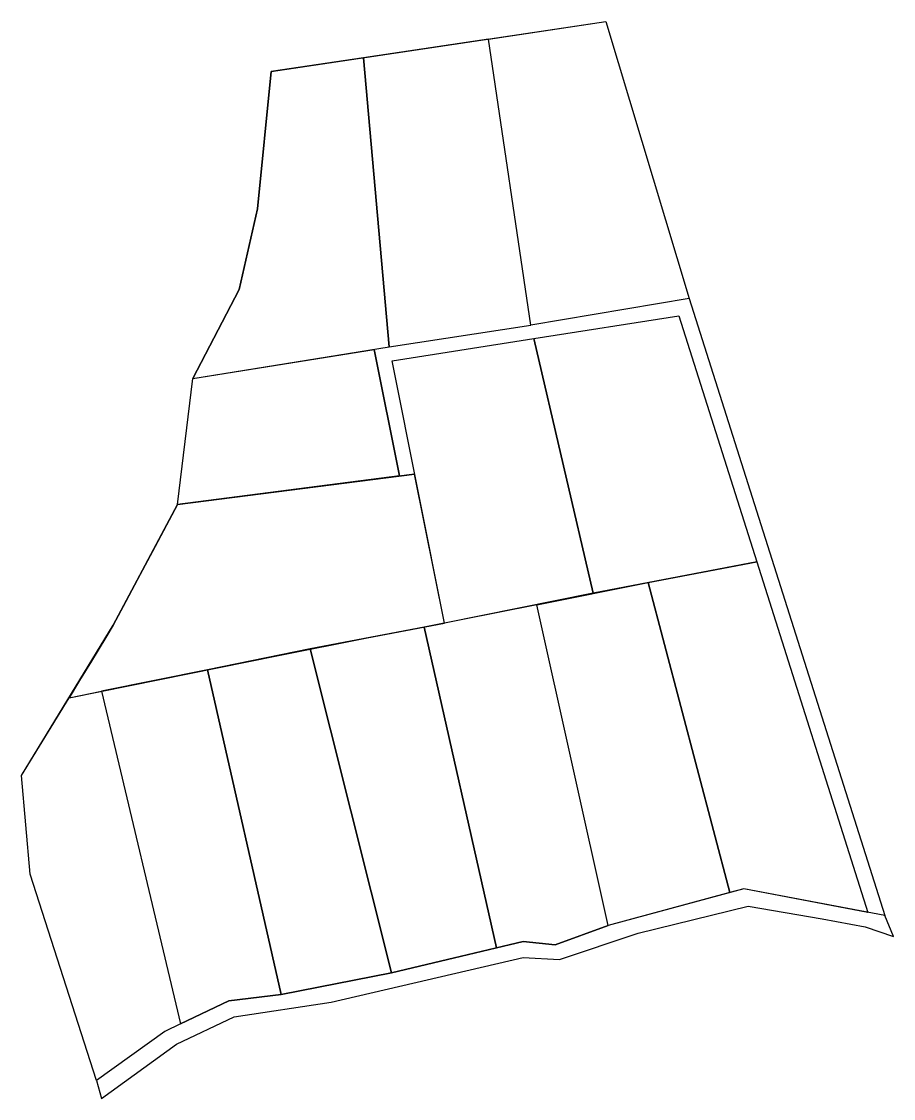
# Model space of a CAD drawing. Header units: millimetres. Extents: x 150759 to 150931, y 179410 to 179624.
import ezdxf

# ---------------------------------------------------------------- set-up
doc = ezdxf.new("R2010")
doc.units = ezdxf.units.MM
doc.header["$LTSCALE"] = 0.5

msp = doc.modelspace()

# ---------------------------------------------------------------- linework, layer by layer
for p, q in [((150833.47, 179533.82), (150828.46, 179558.91)), ((150842.34, 179504.66), (150831.98, 179556.62)), ((150789.46, 179528.17), (150836.45, 179534.2))]:
    msp.add_line(p, q)
for points in [[(150773.44, 179413.98), (150760.29, 179454.88), (150758.56, 179474.44), (150776.74, 179504.21), (150789.46, 179528.17), (150792.47, 179553.16), (150801.67, 179570.77), (150805.34, 179586.79), (150808, 179614), (150874.31, 179623.9), (150890.88, 179569.01), (150929.66, 179446.67), (150901.72, 179451.98), (150874.82, 179444.67), (150864.32, 179440.86), (150857.98, 179441.51), (150831.9, 179435.32), (150810.01, 179431.03), (150799.65, 179429.74), (150790.06, 179425.18), (150786.97, 179423.71)], [(150859.45, 179563.7), (150851.09, 179620.43), (150874.31, 179623.9), (150890.88, 179569.01)], [(150826.29, 179616.73), (150831.42, 179559.38), (150859.45, 179563.7), (150851.09, 179620.43)], [(150792.47, 179553.16), (150831.42, 179559.38), (150826.29, 179616.73), (150808, 179614), (150805.34, 179586.79), (150801.67, 179570.77)], [(150871.86, 179510.57), (150860.07, 179561.04), (150888.81, 179565.56), (150904.24, 179516.82)], [(150842.34, 179504.66), (150831.98, 179556.62), (150860.07, 179561.04), (150871.86, 179510.57)], [(150842.35, 179504.64), (150831.98, 179556.62), (150860.07, 179561.04), (150871.86, 179510.57)], [(150789.46, 179528.17), (150792.47, 179553.16), (150828.46, 179558.91), (150833.47, 179533.82)], [(150767.97, 179489.84), (150809.45, 179498.25), (150827.05, 179501.7), (150842.35, 179504.64), (150836.45, 179534.2), (150820.33, 179532.13), (150789.46, 179528.17), (150785.05, 179519.86), (150781.56, 179513.29), (150779.25, 179508.93), (150776.74, 179504.21), (150775.26, 179501.78), (150772.41, 179497.12), (150770.06, 179493.28)], [(150898.94, 179451.23), (150882.73, 179512.67), (150904.24, 179516.82), (150926.27, 179447.31), (150901.72, 179451.98)], [(150874.82, 179444.67), (150860.66, 179508.26), (150882.73, 179512.67), (150898.94, 179451.23)], [(150838.34, 179503.87), (150852.65, 179440.24), (150857.98, 179441.51), (150864.32, 179440.86), (150874.82, 179444.67), (150860.66, 179508.26)], [(150815.76, 179499.54), (150831.9, 179435.32), (150852.65, 179440.24), (150838.34, 179503.87)], [(150795.42, 179495.41), (150810.01, 179431.03), (150831.9, 179435.32), (150815.76, 179499.54)], [(150790.06, 179425.18), (150799.65, 179429.74), (150810.01, 179431.03), (150795.42, 179495.41), (150774.43, 179491.15)], [(150773.44, 179413.98), (150760.29, 179454.88), (150758.56, 179474.44), (150767.97, 179489.84), (150774.43, 179491.15), (150790.06, 179425.18), (150786.97, 179423.71)], [(150773.44, 179413.98), (150774.37, 179410.41), (150789.27, 179421.17), (150800.72, 179426.6), (150819.94, 179429.47), (150857.98, 179438.38), (150865.14, 179437.93), (150880.72, 179443.19), (150902.53, 179448.51), (150917.18, 179445.99), (150925.72, 179444.45), (150931.34, 179442.54), (150929.66, 179446.67), (150901.72, 179451.98), (150874.82, 179444.67), (150864.32, 179440.86), (150857.98, 179441.51), (150831.9, 179435.32), (150810.01, 179431.03), (150799.65, 179429.74), (150790.06, 179425.18), (150786.97, 179423.71)]]:
    msp.add_lwpolyline(points, close=True)
msp.add_lwpolyline([(150773.44, 179413.98), (150760.29, 179454.88)])

doc.saveas('drawing.dxf')
